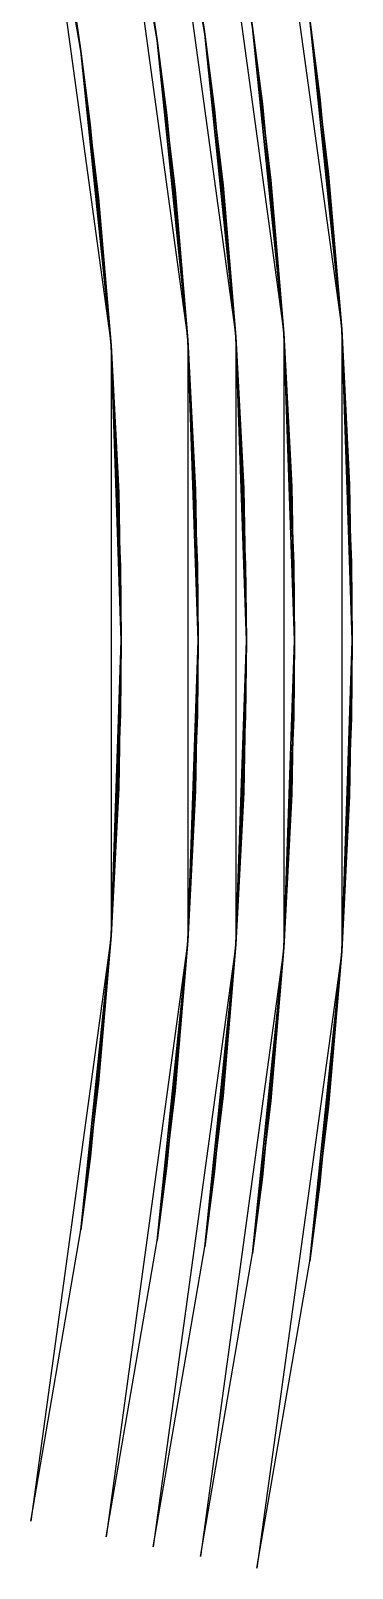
# Model space of a CAD drawing. Extents: x 20.8 to 23.7, y -4.8 to 9.1.
# Drawn here: x 22.01 to 23.68, y -4.82 to 3.17 of the extents above; entities that cross this region are included whole.
import ezdxf

# ---------------------------------------------------------------- set-up
doc = ezdxf.new("R2010")
doc.units = 0

msp = doc.modelspace()

# ---------------------------------------------------------------- linework, layer by layer
at = {"layer": 'Faces'}
for points in [[(23.181, 4.817, 58.948), (23.621, 1.616, 58.948), (23.455, 3.224, 57.857)], [(22.887, 4.756, 58.948), (23.321, 1.595, 58.948), (23.158, 3.183, 57.857)], [(22.887, 4.756, 58.948), (23.321, 1.595, 58.948), (23.158, 3.183, 57.857)], [(22.397, 4.654, 58.948), (22.822, 1.561, 58.948), (22.663, 3.115, 57.857)], [(22.397, 4.654, 58.948), (22.822, 1.561, 58.948), (22.663, 3.115, 57.857)], [(22.397, 4.654, 58.948), (22.663, 3.115, 57.857), (22.606, 3.502, 57.584)], [(22.397, 4.654, 58.948), (22.663, 3.115, 57.857), (22.606, 3.502, 57.584)], [(22.606, 3.502, 57.584), (22.663, 3.115, 57.129), (22.543, 3.887, 56.219), (22.397, 4.654, 56.765)], [(22.606, 3.502, 57.584), (22.663, 3.115, 57.129), (22.543, 3.887, 56.219), (22.397, 4.654, 56.765)], [(22.543, 3.887, 56.219), (22.663, 3.115, 55.674), (22.543, 3.887, 55.128), (22.397, 4.654, 55.674)], [(22.543, 3.887, 56.219), (22.663, 3.115, 55.674), (22.543, 3.887, 55.128), (22.397, 4.654, 55.674)], [(22.543, 3.887, 55.128), (22.663, 3.115, 54.582), (22.543, 3.887, 54.036), (22.397, 4.654, 54.582)], [(22.543, 3.887, 55.128), (22.663, 3.115, 54.582), (22.543, 3.887, 54.036), (22.397, 4.654, 54.582)], [(22.543, 3.887, 54.036), (22.663, 3.115, 53.49), (22.543, 3.887, 52.944), (22.397, 4.654, 53.49)], [(22.543, 3.887, 54.036), (22.663, 3.115, 53.49), (22.543, 3.887, 52.944), (22.397, 4.654, 53.49)], [(22.642, 4.705, 58.948), (23.072, 1.578, 58.948), (22.91, 3.149, 57.857)], [(22.642, 4.705, 58.948), (23.072, 1.578, 58.948), (22.91, 3.149, 57.857)], [(22.642, 4.705, 58.948), (22.91, 3.149, 57.857), (22.853, 3.54, 57.584)], [(22.642, 4.705, 58.948), (22.91, 3.149, 57.857), (22.853, 3.54, 57.584)], [(22.853, 3.54, 57.584), (22.91, 3.149, 57.129), (22.789, 3.93, 56.219), (22.642, 4.705, 56.765)], [(22.853, 3.54, 57.584), (22.91, 3.149, 57.129), (22.789, 3.93, 56.219), (22.642, 4.705, 56.765)], [(22.789, 3.93, 56.219), (22.91, 3.149, 55.674), (22.789, 3.93, 55.128), (22.642, 4.705, 55.674)], [(22.789, 3.93, 56.219), (22.91, 3.149, 55.674), (22.789, 3.93, 55.128), (22.642, 4.705, 55.674)], [(22.789, 3.93, 55.128), (22.91, 3.149, 54.582), (22.789, 3.93, 54.036), (22.642, 4.705, 54.582)], [(22.789, 3.93, 55.128), (22.91, 3.149, 54.582), (22.789, 3.93, 54.036), (22.642, 4.705, 54.582)], [(22.789, 3.93, 54.036), (22.91, 3.149, 53.49), (22.789, 3.93, 52.944), (22.642, 4.705, 53.49)], [(22.789, 3.93, 54.036), (22.91, 3.149, 53.49), (22.789, 3.93, 52.944), (22.642, 4.705, 53.49)], [(22.006, 4.573, 58.948), (22.423, 1.534, 58.948), (22.266, 3.06, 57.857)], [(22.006, 4.573, 58.948), (22.266, 3.06, 57.857), (22.211, 3.44, 57.584)], [(22.211, 3.44, 57.584), (22.266, 3.06, 57.129), (22.149, 3.819, 56.219), (22.006, 4.573, 56.765)], [(22.149, 3.819, 56.219), (22.266, 3.06, 55.674), (22.149, 3.819, 55.128), (22.006, 4.573, 55.674)], [(22.149, 3.819, 55.128), (22.266, 3.06, 54.582), (22.149, 3.819, 54.036), (22.006, 4.573, 54.582)], [(22.149, 3.819, 54.036), (22.266, 3.06, 53.49), (22.149, 3.819, 52.944), (22.006, 4.573, 53.49)], [(23.331, 4.023, 56.219), (23.455, 3.224, 57.129), (23.552, 2.422, 56.219), (23.455, 3.224, 55.674)], [(23.455, 3.224, 55.674), (23.552, 2.422, 55.128), (23.455, 3.224, 54.582), (23.331, 4.023, 55.128)], [(23.455, 3.224, 54.582), (23.552, 2.422, 54.036), (23.455, 3.224, 53.49), (23.331, 4.023, 54.036)], [(22.789, 3.93, 56.219), (22.91, 3.149, 57.129), (23.005, 2.365, 56.219), (22.91, 3.149, 55.674)], [(22.789, 3.93, 56.219), (22.91, 3.149, 57.129), (23.005, 2.365, 56.219), (22.91, 3.149, 55.674)], [(22.91, 3.149, 55.674), (23.005, 2.365, 55.128), (22.91, 3.149, 54.582), (22.789, 3.93, 55.128)], [(22.91, 3.149, 55.674), (23.005, 2.365, 55.128), (22.91, 3.149, 54.582), (22.789, 3.93, 55.128)], [(22.91, 3.149, 54.582), (23.005, 2.365, 54.036), (22.91, 3.149, 53.49), (22.789, 3.93, 54.036)], [(22.91, 3.149, 54.582), (23.005, 2.365, 54.036), (22.91, 3.149, 53.49), (22.789, 3.93, 54.036)], [(23.036, 3.972, 56.219), (23.158, 3.183, 57.129), (23.253, 2.391, 56.219), (23.158, 3.183, 55.674)], [(23.036, 3.972, 56.219), (23.158, 3.183, 57.129), (23.253, 2.391, 56.219), (23.158, 3.183, 55.674)], [(23.158, 3.183, 55.674), (23.253, 2.391, 55.128), (23.158, 3.183, 54.582), (23.036, 3.972, 55.128)], [(23.158, 3.183, 55.674), (23.253, 2.391, 55.128), (23.158, 3.183, 54.582), (23.036, 3.972, 55.128)], [(23.158, 3.183, 54.582), (23.253, 2.391, 54.036), (23.158, 3.183, 53.49), (23.036, 3.972, 54.036)], [(23.158, 3.183, 54.582), (23.253, 2.391, 54.036), (23.158, 3.183, 53.49), (23.036, 3.972, 54.036)], [(22.543, 3.887, 56.219), (22.663, 3.115, 57.129), (22.756, 2.34, 56.219), (22.663, 3.115, 55.674)], [(22.543, 3.887, 56.219), (22.663, 3.115, 57.129), (22.756, 2.34, 56.219), (22.663, 3.115, 55.674)], [(22.663, 3.115, 55.674), (22.756, 2.34, 55.128), (22.663, 3.115, 54.582), (22.543, 3.887, 55.128)], [(22.663, 3.115, 55.674), (22.756, 2.34, 55.128), (22.663, 3.115, 54.582), (22.543, 3.887, 55.128)], [(22.663, 3.115, 54.582), (22.756, 2.34, 54.036), (22.663, 3.115, 53.49), (22.543, 3.887, 54.036)], [(22.663, 3.115, 54.582), (22.756, 2.34, 54.036), (22.663, 3.115, 53.49), (22.543, 3.887, 54.036)], [(22.149, 3.819, 56.219), (22.266, 3.06, 57.129), (22.358, 2.299, 56.219), (22.266, 3.06, 55.674)], [(22.266, 3.06, 55.674), (22.358, 2.299, 55.128), (22.266, 3.06, 54.582), (22.149, 3.819, 55.128)], [(22.266, 3.06, 54.582), (22.358, 2.299, 54.036), (22.266, 3.06, 53.49), (22.149, 3.819, 54.036)], [(23.397, 3.624, 57.584), (23.455, 3.224, 57.857), (23.507, 2.823, 57.584), (23.455, 3.224, 57.129)], [(22.853, 3.54, 57.584), (22.91, 3.149, 57.857), (22.961, 2.757, 57.584), (22.91, 3.149, 57.129)], [(22.853, 3.54, 57.584), (22.91, 3.149, 57.857), (22.961, 2.757, 57.584), (22.91, 3.149, 57.129)], [(23.1, 3.578, 57.584), (23.158, 3.183, 57.857), (23.209, 2.787, 57.584), (23.158, 3.183, 57.129)], [(23.1, 3.578, 57.584), (23.158, 3.183, 57.857), (23.209, 2.787, 57.584), (23.158, 3.183, 57.129)], [(22.211, 3.44, 57.584), (22.266, 3.06, 57.857), (22.315, 2.68, 57.584), (22.266, 3.06, 57.129)], [(22.606, 3.502, 57.584), (22.663, 3.115, 57.857), (22.713, 2.727, 57.584), (22.663, 3.115, 57.129)], [(22.606, 3.502, 57.584), (22.663, 3.115, 57.857), (22.713, 2.727, 57.584), (22.663, 3.115, 57.129)], [(23.621, 1.616, 58.948), (23.507, 2.823, 57.584), (23.455, 3.224, 57.857)], [(23.455, 3.224, 57.129), (23.507, 2.823, 57.584), (23.621, 1.616, 56.765), (23.552, 2.422, 56.219)], [(23.552, 2.422, 56.219), (23.621, 1.616, 55.674), (23.552, 2.422, 55.128), (23.455, 3.224, 55.674)], [(23.552, 2.422, 55.128), (23.621, 1.616, 54.582), (23.552, 2.422, 54.036), (23.455, 3.224, 54.582)], [(23.552, 2.422, 54.036), (23.621, 1.616, 53.49), (23.552, 2.422, 52.944), (23.455, 3.224, 53.49)], [(22.822, 1.561, 58.948), (22.713, 2.727, 57.584), (22.663, 3.115, 57.857)], [(22.822, 1.561, 58.948), (22.713, 2.727, 57.584), (22.663, 3.115, 57.857)], [(22.663, 3.115, 57.129), (22.713, 2.727, 57.584), (22.822, 1.561, 56.765), (22.756, 2.34, 56.219)], [(22.663, 3.115, 57.129), (22.713, 2.727, 57.584), (22.822, 1.561, 56.765), (22.756, 2.34, 56.219)], [(22.756, 2.34, 56.219), (22.822, 1.561, 55.674), (22.756, 2.34, 55.128), (22.663, 3.115, 55.674)], [(22.756, 2.34, 56.219), (22.822, 1.561, 55.674), (22.756, 2.34, 55.128), (22.663, 3.115, 55.674)], [(22.756, 2.34, 55.128), (22.822, 1.561, 54.582), (22.756, 2.34, 54.036), (22.663, 3.115, 54.582)], [(22.756, 2.34, 55.128), (22.822, 1.561, 54.582), (22.756, 2.34, 54.036), (22.663, 3.115, 54.582)], [(22.756, 2.34, 54.036), (22.822, 1.561, 53.49), (22.756, 2.34, 52.944), (22.663, 3.115, 53.49)], [(22.756, 2.34, 54.036), (22.822, 1.561, 53.49), (22.756, 2.34, 52.944), (22.663, 3.115, 53.49)], [(23.072, 1.578, 58.948), (22.961, 2.757, 57.584), (22.91, 3.149, 57.857)], [(23.072, 1.578, 58.948), (22.961, 2.757, 57.584), (22.91, 3.149, 57.857)], [(22.91, 3.149, 57.129), (22.961, 2.757, 57.584), (23.072, 1.578, 56.765), (23.005, 2.365, 56.219)], [(22.91, 3.149, 57.129), (22.961, 2.757, 57.584), (23.072, 1.578, 56.765), (23.005, 2.365, 56.219)], [(23.005, 2.365, 56.219), (23.072, 1.578, 55.674), (23.005, 2.365, 55.128), (22.91, 3.149, 55.674)], [(23.005, 2.365, 56.219), (23.072, 1.578, 55.674), (23.005, 2.365, 55.128), (22.91, 3.149, 55.674)], [(23.005, 2.365, 55.128), (23.072, 1.578, 54.582), (23.005, 2.365, 54.036), (22.91, 3.149, 54.582)], [(23.005, 2.365, 55.128), (23.072, 1.578, 54.582), (23.005, 2.365, 54.036), (22.91, 3.149, 54.582)], [(23.005, 2.365, 54.036), (23.072, 1.578, 53.49), (23.005, 2.365, 52.944), (22.91, 3.149, 53.49)], [(23.005, 2.365, 54.036), (23.072, 1.578, 53.49), (23.005, 2.365, 52.944), (22.91, 3.149, 53.49)], [(23.321, 1.595, 58.948), (23.209, 2.787, 57.584), (23.158, 3.183, 57.857)], [(23.321, 1.595, 58.948), (23.209, 2.787, 57.584), (23.158, 3.183, 57.857)], [(23.158, 3.183, 57.129), (23.209, 2.787, 57.584), (23.321, 1.595, 56.765), (23.253, 2.391, 56.219)], [(23.158, 3.183, 57.129), (23.209, 2.787, 57.584), (23.321, 1.595, 56.765), (23.253, 2.391, 56.219)], [(23.253, 2.391, 56.219), (23.321, 1.595, 55.674), (23.253, 2.391, 55.128), (23.158, 3.183, 55.674)], [(23.253, 2.391, 56.219), (23.321, 1.595, 55.674), (23.253, 2.391, 55.128), (23.158, 3.183, 55.674)], [(23.253, 2.391, 55.128), (23.321, 1.595, 54.582), (23.253, 2.391, 54.036), (23.158, 3.183, 54.582)], [(23.253, 2.391, 55.128), (23.321, 1.595, 54.582), (23.253, 2.391, 54.036), (23.158, 3.183, 54.582)], [(23.253, 2.391, 54.036), (23.321, 1.595, 53.49), (23.253, 2.391, 52.944), (23.158, 3.183, 53.49)], [(23.253, 2.391, 54.036), (23.321, 1.595, 53.49), (23.253, 2.391, 52.944), (23.158, 3.183, 53.49)], [(22.423, 1.534, 58.948), (22.315, 2.68, 57.584), (22.266, 3.06, 57.857)], [(22.266, 3.06, 57.129), (22.315, 2.68, 57.584), (22.423, 1.534, 56.765), (22.358, 2.299, 56.219)], [(22.358, 2.299, 56.219), (22.423, 1.534, 55.674), (22.358, 2.299, 55.128), (22.266, 3.06, 55.674)], [(22.358, 2.299, 55.128), (22.423, 1.534, 54.582), (22.358, 2.299, 54.036), (22.266, 3.06, 54.582)], [(22.358, 2.299, 54.036), (22.423, 1.534, 53.49), (22.358, 2.299, 52.944), (22.266, 3.06, 53.49)], [(23.621, 1.616, 58.948), (23.672, 0.404, 57.584), (23.621, 1.616, 56.765), (23.507, 2.823, 57.584)], [(22.822, 1.561, 58.948), (22.872, 0.391, 57.584), (22.822, 1.561, 56.765), (22.713, 2.727, 57.584)], [(22.822, 1.561, 58.948), (22.872, 0.391, 57.584), (22.822, 1.561, 56.765), (22.713, 2.727, 57.584)], [(23.072, 1.578, 58.948), (23.122, 0.395, 57.584), (23.072, 1.578, 56.765), (22.961, 2.757, 57.584)], [(23.072, 1.578, 58.948), (23.122, 0.395, 57.584), (23.072, 1.578, 56.765), (22.961, 2.757, 57.584)], [(23.321, 1.595, 58.948), (23.372, 0.399, 57.584), (23.321, 1.595, 56.765), (23.209, 2.787, 57.584)], [(23.321, 1.595, 58.948), (23.372, 0.399, 57.584), (23.321, 1.595, 56.765), (23.209, 2.787, 57.584)], [(22.423, 1.534, 58.948), (22.473, 0.384, 57.584), (22.423, 1.534, 56.765), (22.315, 2.68, 57.584)], [(23.621, 1.616, 56.765), (23.662, 0.809, 56.219), (23.621, 1.616, 55.674), (23.552, 2.422, 56.219)], [(23.621, 1.616, 55.674), (23.662, 0.809, 55.128), (23.621, 1.616, 54.582), (23.552, 2.422, 55.128)], [(23.621, 1.616, 54.582), (23.662, 0.809, 54.036), (23.621, 1.616, 53.49), (23.552, 2.422, 54.036)], [(22.822, 1.561, 56.765), (22.862, 0.782, 56.219), (22.822, 1.561, 55.674), (22.756, 2.34, 56.219)], [(22.822, 1.561, 56.765), (22.862, 0.782, 56.219), (22.822, 1.561, 55.674), (22.756, 2.34, 56.219)], [(22.822, 1.561, 55.674), (22.862, 0.782, 55.128), (22.822, 1.561, 54.582), (22.756, 2.34, 55.128)], [(22.822, 1.561, 55.674), (22.862, 0.782, 55.128), (22.822, 1.561, 54.582), (22.756, 2.34, 55.128)], [(22.822, 1.561, 54.582), (22.862, 0.782, 54.036), (22.822, 1.561, 53.49), (22.756, 2.34, 54.036)], [(22.822, 1.561, 54.582), (22.862, 0.782, 54.036), (22.822, 1.561, 53.49), (22.756, 2.34, 54.036)], [(23.072, 1.578, 56.765), (23.112, 0.79, 56.219), (23.072, 1.578, 55.674), (23.005, 2.365, 56.219)], [(23.072, 1.578, 56.765), (23.112, 0.79, 56.219), (23.072, 1.578, 55.674), (23.005, 2.365, 56.219)], [(23.072, 1.578, 55.674), (23.112, 0.79, 55.128), (23.072, 1.578, 54.582), (23.005, 2.365, 55.128)], [(23.072, 1.578, 55.674), (23.112, 0.79, 55.128), (23.072, 1.578, 54.582), (23.005, 2.365, 55.128)], [(23.072, 1.578, 54.582), (23.112, 0.79, 54.036), (23.072, 1.578, 53.49), (23.005, 2.365, 54.036)], [(23.072, 1.578, 54.582), (23.112, 0.79, 54.036), (23.072, 1.578, 53.49), (23.005, 2.365, 54.036)], [(23.321, 1.595, 56.765), (23.362, 0.799, 56.219), (23.321, 1.595, 55.674), (23.253, 2.391, 56.219)], [(23.321, 1.595, 56.765), (23.362, 0.799, 56.219), (23.321, 1.595, 55.674), (23.253, 2.391, 56.219)], [(23.321, 1.595, 55.674), (23.362, 0.799, 55.128), (23.321, 1.595, 54.582), (23.253, 2.391, 55.128)], [(23.321, 1.595, 55.674), (23.362, 0.799, 55.128), (23.321, 1.595, 54.582), (23.253, 2.391, 55.128)], [(23.321, 1.595, 54.582), (23.362, 0.799, 54.036), (23.321, 1.595, 53.49), (23.253, 2.391, 54.036)], [(23.321, 1.595, 54.582), (23.362, 0.799, 54.036), (23.321, 1.595, 53.49), (23.253, 2.391, 54.036)], [(22.423, 1.534, 56.765), (22.463, 0.768, 56.219), (22.423, 1.534, 55.674), (22.358, 2.299, 56.219)], [(22.423, 1.534, 55.674), (22.463, 0.768, 55.128), (22.423, 1.534, 54.582), (22.358, 2.299, 55.128)], [(22.423, 1.534, 54.582), (22.463, 0.768, 54.036), (22.423, 1.534, 53.49), (22.358, 2.299, 54.036)], [(23.621, 1.616, 56.765), (23.672, 0.405, 57.584), (23.676, 0, 57.129), (23.662, 0.809, 56.219)], [(23.621, 1.616, 58.948), (23.621, -1.615, 58.948), (23.676, 0, 57.857)], [(23.621, 1.616, 58.948), (23.676, 0, 57.857), (23.672, 0.405, 57.584)], [(23.662, 0.809, 56.219), (23.676, 0, 55.673), (23.662, 0.809, 55.128), (23.621, 1.616, 55.673)], [(23.662, 0.809, 55.128), (23.676, 0, 54.582), (23.662, 0.809, 54.036), (23.621, 1.616, 54.582)], [(23.662, 0.809, 54.036), (23.676, 0, 53.49), (23.662, 0.809, 52.944), (23.621, 1.616, 53.49)], [(22.423, 1.534, 56.765), (22.473, 0.384, 57.584), (22.476, 0, 57.129), (22.463, 0.768, 56.219)], [(22.423, 1.534, 58.948), (22.423, -1.533, 58.948), (22.476, 0, 57.857)], [(22.423, 1.534, 58.948), (22.476, 0, 57.857), (22.473, 0.384, 57.584)], [(22.463, 0.768, 56.219), (22.476, 0, 55.673), (22.463, 0.768, 55.128), (22.423, 1.534, 55.673)], [(22.463, 0.768, 55.128), (22.476, 0, 54.582), (22.463, 0.768, 54.036), (22.423, 1.534, 54.582)], [(22.463, 0.768, 54.036), (22.476, 0, 53.49), (22.463, 0.768, 52.944), (22.423, 1.534, 53.49)], [(22.822, 1.561, 56.765), (22.872, 0.391, 57.584), (22.876, 0, 57.129), (22.862, 0.782, 56.219)], [(22.822, 1.561, 56.765), (22.872, 0.391, 57.584), (22.876, 0, 57.129), (22.862, 0.782, 56.219)], [(22.822, 1.561, 58.948), (22.822, -1.561, 58.948), (22.876, 0, 57.857)], [(22.822, 1.561, 58.948), (22.822, -1.561, 58.948), (22.876, 0, 57.857)], [(22.822, 1.561, 58.948), (22.876, 0, 57.857), (22.872, 0.391, 57.584)], [(22.822, 1.561, 58.948), (22.876, 0, 57.857), (22.872, 0.391, 57.584)], [(22.862, 0.782, 56.219), (22.876, 0, 55.673), (22.862, 0.782, 55.128), (22.822, 1.561, 55.673)], [(22.862, 0.782, 56.219), (22.876, 0, 55.673), (22.862, 0.782, 55.128), (22.822, 1.561, 55.673)], [(22.862, 0.782, 55.128), (22.876, 0, 54.582), (22.862, 0.782, 54.036), (22.822, 1.561, 54.582)], [(22.862, 0.782, 55.128), (22.876, 0, 54.582), (22.862, 0.782, 54.036), (22.822, 1.561, 54.582)], [(22.862, 0.782, 54.036), (22.876, 0, 53.49), (22.862, 0.782, 52.944), (22.822, 1.561, 53.49)], [(22.862, 0.782, 54.036), (22.876, 0, 53.49), (22.862, 0.782, 52.944), (22.822, 1.561, 53.49)], [(23.072, 1.579, 56.765), (23.122, 0.395, 57.584), (23.126, 0, 57.129), (23.112, 0.79, 56.219)], [(23.072, 1.579, 56.765), (23.122, 0.395, 57.584), (23.126, 0, 57.129), (23.112, 0.79, 56.219)], [(23.072, 1.579, 58.948), (23.072, -1.578, 58.948), (23.126, 0, 57.857)], [(23.072, 1.579, 58.948), (23.072, -1.578, 58.948), (23.126, 0, 57.857)], [(23.072, 1.579, 58.948), (23.126, 0, 57.857), (23.122, 0.395, 57.584)], [(23.072, 1.579, 58.948), (23.126, 0, 57.857), (23.122, 0.395, 57.584)], [(23.112, 0.79, 56.219), (23.126, 0, 55.673), (23.112, 0.79, 55.128), (23.072, 1.579, 55.673)], [(23.112, 0.79, 56.219), (23.126, 0, 55.673), (23.112, 0.79, 55.128), (23.072, 1.579, 55.673)], [(23.112, 0.79, 55.128), (23.126, 0, 54.582), (23.112, 0.79, 54.036), (23.072, 1.579, 54.582)], [(23.112, 0.79, 55.128), (23.126, 0, 54.582), (23.112, 0.79, 54.036), (23.072, 1.579, 54.582)], [(23.112, 0.79, 54.036), (23.126, 0, 53.49), (23.112, 0.79, 52.944), (23.072, 1.579, 53.49)], [(23.112, 0.79, 54.036), (23.126, 0, 53.49), (23.112, 0.79, 52.944), (23.072, 1.579, 53.49)], [(23.321, 1.596, 56.765), (23.372, 0.4, 57.584), (23.376, 0, 57.129), (23.362, 0.799, 56.219)], [(23.321, 1.596, 56.765), (23.372, 0.4, 57.584), (23.376, 0, 57.129), (23.362, 0.799, 56.219)], [(23.321, 1.596, 58.948), (23.321, -1.595, 58.948), (23.376, 0, 57.857)], [(23.321, 1.596, 58.948), (23.321, -1.595, 58.948), (23.376, 0, 57.857)], [(23.321, 1.596, 58.948), (23.376, 0, 57.857), (23.372, 0.4, 57.584)], [(23.321, 1.596, 58.948), (23.376, 0, 57.857), (23.372, 0.4, 57.584)], [(23.362, 0.799, 56.219), (23.376, 0, 55.673), (23.362, 0.799, 55.128), (23.321, 1.596, 55.673)], [(23.362, 0.799, 56.219), (23.376, 0, 55.673), (23.362, 0.799, 55.128), (23.321, 1.596, 55.673)], [(23.362, 0.799, 55.128), (23.376, 0, 54.582), (23.362, 0.799, 54.036), (23.321, 1.596, 54.582)], [(23.362, 0.799, 55.128), (23.376, 0, 54.582), (23.362, 0.799, 54.036), (23.321, 1.596, 54.582)], [(23.362, 0.799, 54.036), (23.376, 0, 53.49), (23.362, 0.799, 52.944), (23.321, 1.596, 53.49)], [(23.362, 0.799, 54.036), (23.376, 0, 53.49), (23.362, 0.799, 52.944), (23.321, 1.596, 53.49)], [(23.362, 0.799, 56.219), (23.376, 0, 57.129), (23.362, -0.797, 56.219), (23.376, 0, 55.674)], [(23.362, 0.799, 56.219), (23.376, 0, 57.129), (23.362, -0.797, 56.219), (23.376, 0, 55.674)], [(23.376, 0, 55.673), (23.362, -0.797, 55.128), (23.376, 0, 54.582), (23.362, 0.799, 55.128)], [(23.376, 0, 55.673), (23.362, -0.797, 55.128), (23.376, 0, 54.582), (23.362, 0.799, 55.128)], [(23.376, 0, 54.582), (23.362, -0.797, 54.036), (23.376, 0, 53.49), (23.362, 0.799, 54.036)], [(23.376, 0, 54.582), (23.362, -0.797, 54.036), (23.376, 0, 53.49), (23.362, 0.799, 54.036)], [(23.662, 0.809, 56.219), (23.676, 0, 57.129), (23.662, -0.807, 56.219), (23.676, 0, 55.674)], [(23.676, 0, 55.673), (23.662, -0.807, 55.128), (23.676, 0, 54.582), (23.662, 0.809, 55.128)], [(23.676, 0, 54.582), (23.662, -0.807, 54.036), (23.676, 0, 53.49), (23.662, 0.809, 54.036)], [(22.463, 0.768, 56.219), (22.476, 0, 57.129), (22.463, -0.766, 56.219), (22.476, 0, 55.674)], [(22.476, 0, 55.673), (22.463, -0.766, 55.128), (22.476, 0, 54.582), (22.463, 0.768, 55.128)], [(22.476, 0, 54.582), (22.463, -0.766, 54.036), (22.476, 0, 53.49), (22.463, 0.768, 54.036)], [(22.862, 0.782, 56.219), (22.876, 0, 57.129), (22.862, -0.78, 56.219), (22.876, 0, 55.674)], [(22.862, 0.782, 56.219), (22.876, 0, 57.129), (22.862, -0.78, 56.219), (22.876, 0, 55.674)], [(22.876, 0, 55.673), (22.862, -0.78, 55.128), (22.876, 0, 54.582), (22.862, 0.782, 55.128)], [(22.876, 0, 55.673), (22.862, -0.78, 55.128), (22.876, 0, 54.582), (22.862, 0.782, 55.128)], [(22.876, 0, 54.582), (22.862, -0.78, 54.036), (22.876, 0, 53.49), (22.862, 0.782, 54.036)], [(22.876, 0, 54.582), (22.862, -0.78, 54.036), (22.876, 0, 53.49), (22.862, 0.782, 54.036)], [(23.112, 0.79, 56.219), (23.126, 0, 57.129), (23.112, -0.789, 56.219), (23.126, 0, 55.674)], [(23.112, 0.79, 56.219), (23.126, 0, 57.129), (23.112, -0.789, 56.219), (23.126, 0, 55.674)], [(23.126, 0, 55.673), (23.112, -0.789, 55.128), (23.126, 0, 54.582), (23.112, 0.79, 55.128)], [(23.126, 0, 55.673), (23.112, -0.789, 55.128), (23.126, 0, 54.582), (23.112, 0.79, 55.128)], [(23.126, 0, 54.582), (23.112, -0.789, 54.036), (23.126, 0, 53.49), (23.112, 0.79, 54.036)], [(23.126, 0, 54.582), (23.112, -0.789, 54.036), (23.126, 0, 53.49), (23.112, 0.79, 54.036)], [(23.372, 0.4, 57.584), (23.376, 0, 57.857), (23.372, -0.399, 57.584), (23.376, 0, 57.129)], [(23.372, 0.4, 57.584), (23.376, 0, 57.857), (23.372, -0.399, 57.584), (23.376, 0, 57.129)], [(23.672, 0.405, 57.584), (23.676, 0, 57.857), (23.672, -0.404, 57.584), (23.676, 0, 57.129)], [(22.473, 0.384, 57.584), (22.476, 0, 57.857), (22.473, -0.384, 57.584), (22.476, 0, 57.129)], [(22.872, 0.391, 57.584), (22.876, 0, 57.857), (22.872, -0.39, 57.584), (22.876, 0, 57.129)], [(22.872, 0.391, 57.584), (22.876, 0, 57.857), (22.872, -0.39, 57.584), (22.876, 0, 57.129)], [(23.122, 0.395, 57.584), (23.126, 0, 57.857), (23.122, -0.395, 57.584), (23.126, 0, 57.129)], [(23.122, 0.395, 57.584), (23.126, 0, 57.857), (23.122, -0.395, 57.584), (23.126, 0, 57.129)], [(22.476, 0, 57.129), (22.473, -0.384, 57.584), (22.423, -1.533, 56.765), (22.463, -0.766, 56.219)], [(22.423, -1.533, 58.948), (22.473, -0.384, 57.584), (22.476, 0, 57.857)], [(22.463, -0.766, 56.219), (22.423, -1.533, 55.673), (22.463, -0.766, 55.128), (22.476, 0, 55.673)], [(22.463, -0.766, 55.128), (22.423, -1.533, 54.582), (22.463, -0.766, 54.036), (22.476, 0, 54.582)], [(22.463, -0.766, 54.036), (22.423, -1.533, 53.49), (22.463, -0.766, 52.944), (22.476, 0, 53.49)], [(22.876, 0, 57.129), (22.872, -0.39, 57.584), (22.822, -1.561, 56.765), (22.862, -0.78, 56.219)], [(22.876, 0, 57.129), (22.872, -0.39, 57.584), (22.822, -1.561, 56.765), (22.862, -0.78, 56.219)], [(22.822, -1.561, 58.948), (22.872, -0.39, 57.584), (22.876, 0, 57.857)], [(22.822, -1.561, 58.948), (22.872, -0.39, 57.584), (22.876, 0, 57.857)], [(22.862, -0.78, 56.219), (22.822, -1.561, 55.673), (22.862, -0.78, 55.128), (22.876, 0, 55.673)], [(22.862, -0.78, 56.219), (22.822, -1.561, 55.673), (22.862, -0.78, 55.128), (22.876, 0, 55.673)], [(22.862, -0.78, 55.128), (22.822, -1.561, 54.582), (22.862, -0.78, 54.036), (22.876, 0, 54.582)], [(22.862, -0.78, 55.128), (22.822, -1.561, 54.582), (22.862, -0.78, 54.036), (22.876, 0, 54.582)], [(22.862, -0.78, 54.036), (22.822, -1.561, 53.49), (22.862, -0.78, 52.944), (22.876, 0, 53.49)], [(22.862, -0.78, 54.036), (22.822, -1.561, 53.49), (22.862, -0.78, 52.944), (22.876, 0, 53.49)], [(23.126, 0, 57.129), (23.122, -0.395, 57.584), (23.072, -1.578, 56.765), (23.112, -0.789, 56.219)], [(23.126, 0, 57.129), (23.122, -0.395, 57.584), (23.072, -1.578, 56.765), (23.112, -0.789, 56.219)], [(23.072, -1.578, 58.948), (23.122, -0.395, 57.584), (23.126, 0, 57.857)], [(23.072, -1.578, 58.948), (23.122, -0.395, 57.584), (23.126, 0, 57.857)], [(23.112, -0.789, 56.219), (23.072, -1.578, 55.673), (23.112, -0.789, 55.128), (23.126, 0, 55.673)], [(23.112, -0.789, 56.219), (23.072, -1.578, 55.673), (23.112, -0.789, 55.128), (23.126, 0, 55.673)], [(23.112, -0.789, 55.128), (23.072, -1.578, 54.582), (23.112, -0.789, 54.036), (23.126, 0, 54.582)], [(23.112, -0.789, 55.128), (23.072, -1.578, 54.582), (23.112, -0.789, 54.036), (23.126, 0, 54.582)], [(23.112, -0.789, 54.036), (23.072, -1.578, 53.49), (23.112, -0.789, 52.944), (23.126, 0, 53.49)], [(23.112, -0.789, 54.036), (23.072, -1.578, 53.49), (23.112, -0.789, 52.944), (23.126, 0, 53.49)], [(23.376, 0, 57.129), (23.372, -0.399, 57.584), (23.321, -1.595, 56.765), (23.362, -0.797, 56.219)], [(23.376, 0, 57.129), (23.372, -0.399, 57.584), (23.321, -1.595, 56.765), (23.362, -0.797, 56.219)], [(23.321, -1.595, 58.948), (23.372, -0.399, 57.584), (23.376, 0, 57.857)], [(23.321, -1.595, 58.948), (23.372, -0.399, 57.584), (23.376, 0, 57.857)], [(23.362, -0.797, 56.219), (23.321, -1.595, 55.673), (23.362, -0.797, 55.128), (23.376, 0, 55.673)], [(23.362, -0.797, 56.219), (23.321, -1.595, 55.673), (23.362, -0.797, 55.128), (23.376, 0, 55.673)], [(23.362, -0.797, 55.128), (23.321, -1.595, 54.582), (23.362, -0.797, 54.036), (23.376, 0, 54.582)], [(23.362, -0.797, 55.128), (23.321, -1.595, 54.582), (23.362, -0.797, 54.036), (23.376, 0, 54.582)], [(23.362, -0.797, 54.036), (23.321, -1.595, 53.49), (23.362, -0.797, 52.944), (23.376, 0, 53.49)], [(23.362, -0.797, 54.036), (23.321, -1.595, 53.49), (23.362, -0.797, 52.944), (23.376, 0, 53.49)], [(23.676, 0, 57.129), (23.672, -0.404, 57.584), (23.621, -1.615, 56.765), (23.662, -0.807, 56.219)], [(23.621, -1.615, 58.948), (23.672, -0.404, 57.584), (23.676, 0, 57.857)], [(23.662, -0.807, 56.219), (23.621, -1.615, 55.673), (23.662, -0.807, 55.128), (23.676, 0, 55.673)], [(23.662, -0.807, 55.128), (23.621, -1.615, 54.582), (23.662, -0.807, 54.036), (23.676, 0, 54.582)], [(23.662, -0.807, 54.036), (23.621, -1.615, 53.49), (23.662, -0.807, 52.944), (23.676, 0, 53.49)], [(22.423, -1.533, 58.948), (22.316, -2.679, 57.584), (22.423, -1.533, 56.765), (22.473, -0.384, 57.584)], [(22.822, -1.561, 58.948), (22.713, -2.727, 57.584), (22.822, -1.561, 56.765), (22.872, -0.39, 57.584)], [(22.822, -1.561, 58.948), (22.713, -2.727, 57.584), (22.822, -1.561, 56.765), (22.872, -0.39, 57.584)], [(23.072, -1.578, 58.948), (22.961, -2.757, 57.584), (23.072, -1.578, 56.765), (23.122, -0.395, 57.584)], [(23.072, -1.578, 58.948), (22.961, -2.757, 57.584), (23.072, -1.578, 56.765), (23.122, -0.395, 57.584)], [(23.321, -1.595, 58.948), (23.209, -2.787, 57.584), (23.321, -1.595, 56.765), (23.372, -0.399, 57.584)], [(23.321, -1.595, 58.948), (23.209, -2.787, 57.584), (23.321, -1.595, 56.765), (23.372, -0.399, 57.584)], [(23.621, -1.615, 58.948), (23.507, -2.822, 57.584), (23.621, -1.615, 56.765), (23.672, -0.404, 57.584)], [(22.423, -1.533, 56.765), (22.358, -2.298, 56.219), (22.423, -1.533, 55.674), (22.463, -0.766, 56.219)], [(22.423, -1.533, 55.673), (22.358, -2.298, 55.128), (22.423, -1.533, 54.582), (22.463, -0.766, 55.128)], [(22.423, -1.533, 54.582), (22.358, -2.298, 54.036), (22.423, -1.533, 53.49), (22.463, -0.766, 54.036)], [(22.822, -1.561, 56.765), (22.756, -2.338, 56.219), (22.822, -1.561, 55.674), (22.862, -0.78, 56.219)], [(22.822, -1.561, 56.765), (22.756, -2.338, 56.219), (22.822, -1.561, 55.674), (22.862, -0.78, 56.219)], [(22.822, -1.561, 55.673), (22.756, -2.338, 55.128), (22.822, -1.561, 54.582), (22.862, -0.78, 55.128)], [(22.822, -1.561, 55.673), (22.756, -2.338, 55.128), (22.822, -1.561, 54.582), (22.862, -0.78, 55.128)], [(22.822, -1.561, 54.582), (22.756, -2.338, 54.036), (22.822, -1.561, 53.49), (22.862, -0.78, 54.036)], [(22.822, -1.561, 54.582), (22.756, -2.338, 54.036), (22.822, -1.561, 53.49), (22.862, -0.78, 54.036)], [(23.072, -1.578, 56.765), (23.005, -2.364, 56.219), (23.072, -1.578, 55.674), (23.112, -0.789, 56.219)], [(23.072, -1.578, 56.765), (23.005, -2.364, 56.219), (23.072, -1.578, 55.674), (23.112, -0.789, 56.219)], [(23.072, -1.578, 55.673), (23.005, -2.364, 55.128), (23.072, -1.578, 54.582), (23.112, -0.789, 55.128)], [(23.072, -1.578, 55.673), (23.005, -2.364, 55.128), (23.072, -1.578, 54.582), (23.112, -0.789, 55.128)], [(23.072, -1.578, 54.582), (23.005, -2.364, 54.036), (23.072, -1.578, 53.49), (23.112, -0.789, 54.036)], [(23.072, -1.578, 54.582), (23.005, -2.364, 54.036), (23.072, -1.578, 53.49), (23.112, -0.789, 54.036)], [(23.321, -1.595, 56.765), (23.253, -2.39, 56.219), (23.321, -1.595, 55.674), (23.362, -0.797, 56.219)], [(23.321, -1.595, 56.765), (23.253, -2.39, 56.219), (23.321, -1.595, 55.674), (23.362, -0.797, 56.219)], [(23.321, -1.595, 55.673), (23.253, -2.39, 55.128), (23.321, -1.595, 54.582), (23.362, -0.797, 55.128)], [(23.321, -1.595, 55.673), (23.253, -2.39, 55.128), (23.321, -1.595, 54.582), (23.362, -0.797, 55.128)], [(23.321, -1.595, 54.582), (23.253, -2.39, 54.036), (23.321, -1.595, 53.49), (23.362, -0.797, 54.036)], [(23.321, -1.595, 54.582), (23.253, -2.39, 54.036), (23.321, -1.595, 53.49), (23.362, -0.797, 54.036)], [(23.621, -1.615, 56.765), (23.552, -2.42, 56.219), (23.621, -1.615, 55.674), (23.662, -0.807, 56.219)], [(23.621, -1.615, 55.673), (23.552, -2.42, 55.128), (23.621, -1.615, 54.582), (23.662, -0.807, 55.128)], [(23.621, -1.615, 54.582), (23.552, -2.42, 54.036), (23.621, -1.615, 53.49), (23.662, -0.807, 54.036)], [(22.423, -1.533, 58.948), (22.006, -4.572, 58.948), (22.267, -3.06, 57.857)], [(22.423, -1.533, 58.948), (22.267, -3.06, 57.857), (22.316, -2.679, 57.584)], [(22.316, -2.679, 57.584), (22.267, -3.06, 57.129), (22.358, -2.298, 56.219), (22.423, -1.533, 56.765)], [(22.358, -2.298, 56.219), (22.267, -3.06, 55.673), (22.358, -2.298, 55.128), (22.423, -1.533, 55.673)], [(22.358, -2.298, 55.128), (22.267, -3.06, 54.582), (22.358, -2.298, 54.036), (22.423, -1.533, 54.582)], [(22.358, -2.298, 54.036), (22.267, -3.06, 53.49), (22.358, -2.298, 52.944), (22.423, -1.533, 53.49)], [(22.822, -1.561, 58.948), (22.397, -4.654, 58.948), (22.663, -3.115, 57.857)], [(22.822, -1.561, 58.948), (22.397, -4.654, 58.948), (22.663, -3.115, 57.857)], [(23.072, -1.578, 58.948), (22.642, -4.705, 58.948), (22.91, -3.149, 57.857)], [(23.072, -1.578, 58.948), (22.642, -4.705, 58.948), (22.91, -3.149, 57.857)], [(22.822, -1.561, 58.948), (22.663, -3.115, 57.857), (22.713, -2.727, 57.584)], [(22.822, -1.561, 58.948), (22.663, -3.115, 57.857), (22.713, -2.727, 57.584)], [(22.713, -2.727, 57.584), (22.663, -3.115, 57.129), (22.756, -2.338, 56.219), (22.822, -1.561, 56.765)], [(22.713, -2.727, 57.584), (22.663, -3.115, 57.129), (22.756, -2.338, 56.219), (22.822, -1.561, 56.765)], [(22.756, -2.338, 56.219), (22.663, -3.115, 55.673), (22.756, -2.338, 55.128), (22.822, -1.561, 55.673)], [(22.756, -2.338, 56.219), (22.663, -3.115, 55.673), (22.756, -2.338, 55.128), (22.822, -1.561, 55.673)], [(22.756, -2.338, 55.128), (22.663, -3.115, 54.582), (22.756, -2.338, 54.036), (22.822, -1.561, 54.582)], [(22.756, -2.338, 55.128), (22.663, -3.115, 54.582), (22.756, -2.338, 54.036), (22.822, -1.561, 54.582)], [(22.756, -2.338, 54.036), (22.663, -3.115, 53.49), (22.756, -2.338, 52.944), (22.822, -1.561, 53.49)], [(22.756, -2.338, 54.036), (22.663, -3.115, 53.49), (22.756, -2.338, 52.944), (22.822, -1.561, 53.49)], [(23.321, -1.595, 58.948), (22.887, -4.756, 58.948), (23.158, -3.183, 57.857)], [(23.321, -1.595, 58.948), (22.887, -4.756, 58.948), (23.158, -3.183, 57.857)], [(23.072, -1.578, 58.948), (22.91, -3.149, 57.857), (22.961, -2.757, 57.584)], [(23.072, -1.578, 58.948), (22.91, -3.149, 57.857), (22.961, -2.757, 57.584)], [(22.961, -2.757, 57.584), (22.91, -3.149, 57.129), (23.005, -2.364, 56.219), (23.072, -1.578, 56.765)], [(22.961, -2.757, 57.584), (22.91, -3.149, 57.129), (23.005, -2.364, 56.219), (23.072, -1.578, 56.765)], [(23.005, -2.364, 56.219), (22.91, -3.149, 55.673), (23.005, -2.364, 55.128), (23.072, -1.578, 55.673)], [(23.005, -2.364, 56.219), (22.91, -3.149, 55.673), (23.005, -2.364, 55.128), (23.072, -1.578, 55.673)], [(23.005, -2.364, 55.128), (22.91, -3.149, 54.582), (23.005, -2.364, 54.036), (23.072, -1.578, 54.582)], [(23.005, -2.364, 55.128), (22.91, -3.149, 54.582), (23.005, -2.364, 54.036), (23.072, -1.578, 54.582)], [(23.005, -2.364, 54.036), (22.91, -3.149, 53.49), (23.005, -2.364, 52.944), (23.072, -1.578, 53.49)], [(23.005, -2.364, 54.036), (22.91, -3.149, 53.49), (23.005, -2.364, 52.944), (23.072, -1.578, 53.49)], [(23.321, -1.595, 58.948), (23.158, -3.183, 57.857), (23.209, -2.787, 57.584)], [(23.321, -1.595, 58.948), (23.158, -3.183, 57.857), (23.209, -2.787, 57.584)], [(23.209, -2.787, 57.584), (23.158, -3.183, 57.129), (23.253, -2.39, 56.219), (23.321, -1.595, 56.765)], [(23.209, -2.787, 57.584), (23.158, -3.183, 57.129), (23.253, -2.39, 56.219), (23.321, -1.595, 56.765)], [(23.253, -2.39, 56.219), (23.158, -3.183, 55.673), (23.253, -2.39, 55.128), (23.321, -1.595, 55.673)], [(23.253, -2.39, 56.219), (23.158, -3.183, 55.673), (23.253, -2.39, 55.128), (23.321, -1.595, 55.673)], [(23.253, -2.39, 55.128), (23.158, -3.183, 54.582), (23.253, -2.39, 54.036), (23.321, -1.595, 54.582)], [(23.253, -2.39, 55.128), (23.158, -3.183, 54.582), (23.253, -2.39, 54.036), (23.321, -1.595, 54.582)], [(23.253, -2.39, 54.036), (23.158, -3.183, 53.49), (23.253, -2.39, 52.944), (23.321, -1.595, 53.49)], [(23.253, -2.39, 54.036), (23.158, -3.183, 53.49), (23.253, -2.39, 52.944), (23.321, -1.595, 53.49)], [(23.621, -1.615, 58.948), (23.181, -4.817, 58.948), (23.455, -3.223, 57.857)], [(23.621, -1.615, 58.948), (23.455, -3.223, 57.857), (23.507, -2.822, 57.584)], [(23.507, -2.822, 57.584), (23.455, -3.223, 57.129), (23.552, -2.42, 56.219), (23.621, -1.615, 56.765)], [(23.552, -2.42, 56.219), (23.455, -3.223, 55.673), (23.552, -2.42, 55.128), (23.621, -1.615, 55.673)], [(23.552, -2.42, 55.128), (23.455, -3.223, 54.582), (23.552, -2.42, 54.036), (23.621, -1.615, 54.582)], [(23.552, -2.42, 54.036), (23.455, -3.223, 53.49), (23.552, -2.42, 52.944), (23.621, -1.615, 53.49)]]:
    msp.add_3dface(points, dxfattribs=at)
at = {"layer": 'Lines'}
for p, q in [((22.91, 3.149, 54.582), (22.789, 3.93, 54.036)), ((22.789, 3.93, 55.128), (22.91, 3.149, 55.673)), ((22.91, 3.149, 57.129), (22.789, 3.93, 56.219)), ((22.663, 3.115, 54.582), (22.543, 3.887, 55.128)), ((22.853, 3.54, 57.584), (22.91, 3.149, 57.857)), ((22.663, 3.115, 57.129), (22.606, 3.502, 57.584)), ((22.663, 3.115, 54.582), (22.756, 2.34, 54.036)), ((22.756, 2.34, 56.219), (22.663, 3.115, 57.129)), ((22.91, 3.149, 53.49), (23.005, 2.365, 54.036)), ((22.91, 3.149, 54.582), (23.005, 2.365, 55.128)), ((22.91, 3.149, 55.673), (23.005, 2.365, 56.219)), ((22.91, 3.149, 57.129), (22.961, 2.757, 57.584)), ((22.91, 3.149, 57.857), (23.072, 1.578, 58.948)), ((23.158, 3.183, 55.674), (23.253, 2.391, 55.128)), ((23.158, 3.183, 57.857), (23.209, 2.787, 57.584)), ((23.072, 1.578, 58.948), (22.961, 2.757, 57.584)), ((23.321, 1.595, 56.765), (23.209, 2.787, 57.584)), ((22.822, 1.561, 53.49), (22.756, 2.34, 54.036)), ((22.756, 2.34, 56.219), (22.822, 1.561, 55.674)), ((23.005, 2.365, 54.036), (23.072, 1.578, 54.582)), ((23.005, 2.365, 55.128), (23.072, 1.578, 55.673)), ((23.072, 1.578, 56.765), (23.005, 2.365, 56.219)), ((23.253, 2.391, 55.128), (23.321, 1.595, 54.582)), ((22.822, 1.561, 55.674), (22.862, 0.782, 55.128)), ((22.822, 1.561, 58.948), (22.872, 0.391, 57.584)), ((23.112, 0.79, 54.036), (23.072, 1.578, 53.49)), ((23.112, 0.79, 55.128), (23.072, 1.578, 54.582)), ((23.112, 0.79, 56.219), (23.072, 1.578, 55.673)), ((23.122, 0.395, 57.584), (23.072, 1.578, 56.765)), ((23.376, 0, 57.857), (23.321, 1.596, 58.948)), ((23.321, 1.595, 54.582), (23.362, 0.799, 54.036)), ((23.321, 1.595, 56.765), (23.362, 0.799, 56.219)), ((23.376, 0, 53.49), (23.362, 0.799, 54.036)), ((23.362, 0.799, 56.219), (23.376, 0, 55.673)), ((22.876, 0, 54.582), (22.862, 0.782, 55.128)), ((23.112, 0.79, 54.036), (23.126, 0, 54.582)), ((23.126, 0, 55.673), (23.112, 0.79, 55.128)), ((23.126, 0, 57.129), (23.112, 0.79, 56.219)), ((22.876, 0, 57.129), (22.872, 0.391, 57.584)), ((23.126, 0, 57.857), (23.122, 0.395, 57.584)), ((22.876, 0, 54.582), (22.862, -0.78, 54.036)), ((22.876, 0, 57.129), (22.862, -0.78, 56.219)), ((23.126, 0, 57.857), (23.072, -1.578, 58.948)), ((23.126, 0, 53.49), (23.112, -0.789, 54.036)), ((23.126, 0, 54.582), (23.112, -0.789, 55.128)), ((23.126, 0, 55.673), (23.112, -0.789, 56.219)), ((23.122, -0.395, 57.584), (23.126, 0, 57.129)), ((23.376, 0, 55.673), (23.362, -0.797, 55.128)), ((23.372, -0.399, 57.584), (23.376, 0, 57.857)), ((23.072, -1.578, 58.948), (23.122, -0.395, 57.584)), ((23.372, -0.399, 57.584), (23.321, -1.595, 56.765)), ((22.822, -1.561, 53.49), (22.862, -0.78, 54.036)), ((22.822, -1.561, 55.673), (22.862, -0.78, 56.219)), ((23.112, -0.789, 54.036), (23.072, -1.578, 54.582)), ((23.072, -1.578, 55.673), (23.112, -0.789, 55.128)), ((23.072, -1.578, 56.765), (23.112, -0.789, 56.219)), ((23.362, -0.797, 55.128), (23.321, -1.595, 54.582)), ((22.822, -1.561, 58.948), (22.713, -2.727, 57.584)), ((22.822, -1.561, 55.673), (22.756, -2.338, 55.128)), ((22.961, -2.757, 57.584), (23.072, -1.578, 56.765)), ((23.072, -1.578, 53.49), (23.005, -2.364, 54.036)), ((23.005, -2.364, 55.128), (23.072, -1.578, 54.582)), ((23.072, -1.578, 55.673), (23.005, -2.364, 56.219)), ((23.158, -3.183, 57.857), (23.321, -1.595, 58.948)), ((23.253, -2.39, 54.036), (23.321, -1.595, 54.582)), ((23.253, -2.39, 56.219), (23.321, -1.595, 56.765))]:
    msp.add_line(p, q, dxfattribs=at)

doc.saveas('drawing.dxf')
